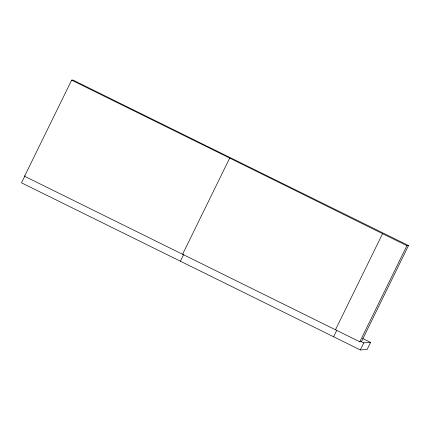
<?xml version="1.0" encoding="UTF-8"?>
<svg xmlns="http://www.w3.org/2000/svg" width="430" height="430" viewBox="0 0 430 430"><rect width="100%" height="100%" fill="white"/><g stroke="black" fill="none" stroke-linecap="round" stroke-linejoin="round"><path stroke-width="0.64" d="M361.415 341.683L408.5 245.568L72.917 80.05L71.649 80.141L24.564 176.252L359.819 341.791L361.415 341.683L363.801 342.861L370.574 342.393L367.096 349.483L360.324 349.95L21.5 182.831L24.972 175.741M182.616 254.178L229.701 158.068L71.649 80.141M180.406 261.182L183.879 254.092M335.475 329.788L382.56 233.678L229.701 158.068M333.594 336.771L336.781 330.267M359.819 341.791L406.904 245.68L408.5 245.568M360.324 349.95L363.801 342.861M382.56 233.678L406.904 245.68M362.748 338.534L370.574 342.393"/></g></svg>
